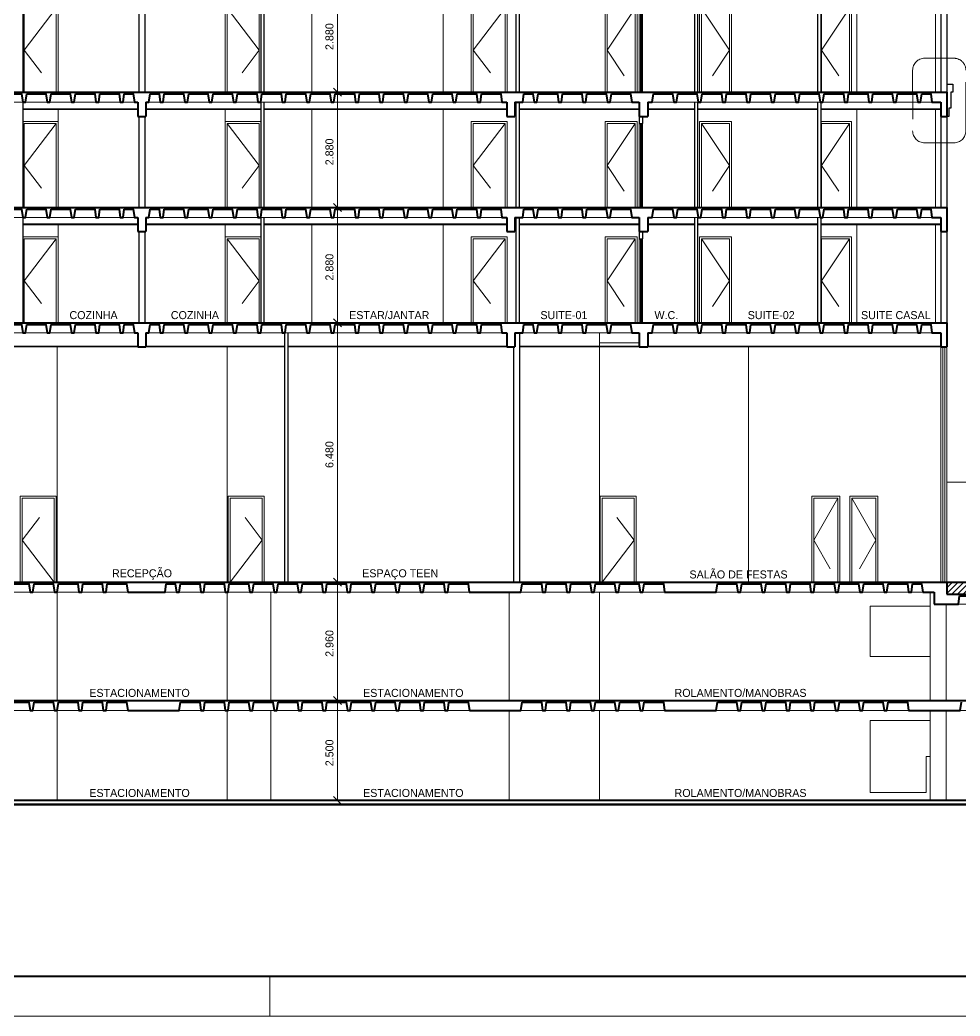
# Model space of a CAD drawing. Header units: metres. Extents: x -30 to 92, y -74 to 10.
# Drawn here: x 27.45 to 50.96, y -74.18 to -49.29 of the extents above; entities that cross this region are included whole.
import ezdxf
from ezdxf.enums import TextEntityAlignment as Align

# ---------------------------------------------------------------- set-up
doc = ezdxf.new("R2010")
doc.units = ezdxf.units.M
doc.header["$MEASUREMENT"] = 0
doc.linetypes.add('DGN Style 3', pattern=[2.84618, 2.032986, -0.813194])
doc.linetypes.add('DGN Style 4', pattern=[3.254811, 1.626389, -0.813194, 0.002033, -0.813194])
for name, color, linetype, lineweight in [('21 - Hachuras', 7, 'Continuous', 0), ('34 - Mobiliário', 7, 'Continuous', 0), ('5 - Laje em Corte', 7, 'Continuous', 0), ('7 - Alvenaria', 7, 'Continuous', 0), ('CORNIJAS_VAR NA PLANTA PTIPO 1', 7, 'Continuous', 0), ('Level 1-1', 7, 'Continuous', 0), ('Level 12', 7, 'Continuous', 0), ('Level 14', 7, 'Continuous', 0), ('Level 24-1', 7, 'Continuous', 0), ('Level 32', 7, 'Continuous', 0), ('Level 41', 7, 'Continuous', 0), ('Level 63', 7, 'Continuous', 0)]:
    doc.layers.add(name, color=color, linetype=linetype, lineweight=lineweight)
doc.styles.add('Style-CIVIL', font='CIVIL.shx')
doc.styles.add('Style-INTL_ENGINEERING', font='INTL_ENGINEERING.shx')
doc.dimstyles.get("Standard").update_dxf_attribs({"dimtxt": 0.18, "dimasz": 0.18, "dimexe": 0.18, "dimexo": 0.0625, "dimgap": 0.09, "dimtad": 0, "dimtih": 1, "dimtoh": 1, "dimdec": 4, "dimzin": 1, "dimdsep": 46, "dimtxsty": 'Standard', "dimcen": 0, "dimadec": 0, "dimazin": 0, "dimtfac": 1, "dimtdec": 4, "dimtofl": 0, "dimtmove": 0, "dimatfit": 3, "dimfxl": 0, "dimtolj": 1, "dimtzin": 1, "dimarcsym": 0})

# ---------------------------------------------------------------- blocks, each defined once
blk = doc.blocks.new('*U4')
at = {"layer": '34 - Mobiliário', "color": 7, "linetype": 'Continuous', "lineweight": 40}
blk.add_line((0, 0.3), (0, -1.8), dxfattribs=at)
at = {"layer": 'CORNIJAS_VAR NA PLANTA PTIPO 1', "color": 7, "linetype": 'Continuous', "lineweight": 30}
for p, q in [((-0.04, 0.3), (0.04, 0.3)), ((-0.04, -1.8), (0.04, -1.8))]:
    blk.add_line(p, q, dxfattribs=at)
at = {"layer": 'CORNIJAS_VAR NA PLANTA PTIPO 1', "color": 7, "linetype": 'Continuous', "lineweight": 0}
for p, q in [((-0.04, 0.3), (-0.04, -1.8)), ((0.04, 0.3), (0.04, -1.8))]:
    blk.add_line(p, q, dxfattribs=at)
blk = doc.blocks.new('*U6')
at = {"layer": '5 - Laje em Corte', "color": 1, "linetype": 'Continuous', "lineweight": 40}
for p, q in [((-20.125, 0.25), (20.125, 0.25)), ((20.125, 0.25), (20.125, -0.35)), ((-0.1, 0), (-0.1, -0.35)), ((0.1, 0), (0.1, -0.35)), ((9.125, 0), (9.125, -0.35)), ((9.325, 0), (9.325, -0.35)), ((12.435, 0), (12.435, -0.35)), ((12.65, 0), (12.65, -0.35)), ((19.975, 0), (19.975, -0.35)), ((-0.1, -0.35), (0.1, -0.35)), ((9.125, -0.35), (9.325, -0.35)), ((12.435, -0.35), (12.65, -0.35)), ((19.975, -0.35), (20.125, -0.35))]:
    blk.add_line(p, q, dxfattribs=at)
at = {"layer": '5 - Laje em Corte', "color": 1, "linetype": 'Continuous', "lineweight": 0}
for p, q in [((-0.18, 0), (-9.005, 0)), ((9.005, 0), (0.18, 0)), ((12.25, 0), (9.525, 0)), ((19.755, 0), (12.76, 0))]:
    blk.add_line(p, q, dxfattribs=at)
at = {"layer": '5 - Laje em Corte', "color": 1, "linetype": 'Continuous', "lineweight": 40, "flags": 128}
for points in [[(-3.485, 0.21), (-3.005, 0.21), (-2.975, 0), (-2.905, 0), (-2.875, 0.21)], [(-2.875, 0.21), (-2.395, 0.21), (-2.365, 0), (-2.295, 0), (-2.265, 0.21)], [(-2.265, 0.21), (-1.785, 0.21), (-1.755, 0), (-1.685, 0), (-1.655, 0.21)], [(-1.655, 0.21), (-1.175, 0.21), (-1.145, 0), (-1.075, 0), (-1.045, 0.21)], [(-1.045, 0.21), (-0.565, 0.21), (-0.535, 0), (-0.465, 0), (-0.435, 0.21)], [(-0.435, 0.21), (-0.21, 0.21), (-0.18, 0), (-0.1, 0)], [(0.1, 0), (0.18, 0), (0.21, 0.21)], [(0.21, 0.21), (0.435, 0.21), (0.465, 0), (0.535, 0), (0.565, 0.21)], [(0.565, 0.21), (1.045, 0.21), (1.075, 0), (1.145, 0), (1.175, 0.21)], [(1.175, 0.21), (1.655, 0.21), (1.685, 0), (1.755, 0), (1.785, 0.21)], [(1.785, 0.21), (2.265, 0.21), (2.295, 0), (2.365, 0), (2.395, 0.21)], [(2.395, 0.21), (2.875, 0.21), (2.905, 0), (2.975, 0), (3.005, 0.21)], [(3.005, 0.21), (3.485, 0.21), (3.515, 0), (3.585, 0), (3.615, 0.21)], [(3.615, 0.21), (4.095, 0.21), (4.125, 0), (4.195, 0), (4.225, 0.21)], [(4.225, 0.21), (4.705, 0.21), (4.735, 0), (4.805, 0), (4.835, 0.21)], [(4.835, 0.21), (5.315, 0.21), (5.345, 0), (5.415, 0), (5.445, 0.21)], [(5.445, 0.21), (5.925, 0.21), (5.955, 0), (6.025, 0), (6.055, 0.21)], [(6.055, 0.21), (6.535, 0.21), (6.565, 0), (6.635, 0), (6.665, 0.21)], [(6.665, 0.21), (7.145, 0.21), (7.175, 0), (7.245, 0), (7.275, 0.21)], [(7.275, 0.21), (7.755, 0.21), (7.785, 0), (7.855, 0), (7.885, 0.21)], [(7.885, 0.21), (8.365, 0.21), (8.395, 0), (8.465, 0), (8.495, 0.21)], [(8.495, 0.21), (8.975, 0.21), (9.005, 0), (9.125, 0)], [(9.325, 0), (9.525, 0), (9.555, 0.21)], [(9.555, 0.21), (9.78, 0.21), (9.81, 0), (9.88, 0), (9.91, 0.21)], [(9.91, 0.21), (10.39, 0.21), (10.42, 0), (10.49, 0), (10.52, 0.21)], [(10.52, 0.21), (11, 0.21), (11.03, 0), (11.1, 0), (11.13, 0.21)], [(11.13, 0.21), (11.61, 0.21), (11.64, 0), (11.71, 0), (11.74, 0.21)], [(11.74, 0.21), (12.22, 0.21), (12.25, 0), (12.435, 0)], [(12.65, 0), (12.76, 0), (12.79, 0.21)], [(12.79, 0.21), (13.27, 0.21), (13.3, 0), (13.37, 0), (13.4, 0.21)], [(13.4, 0.21), (13.88, 0.21), (13.91, 0), (13.98, 0), (14.01, 0.21)], [(14.01, 0.21), (14.49, 0.21), (14.52, 0), (14.59, 0), (14.62, 0.21)], [(14.62, 0.21), (15.1, 0.21), (15.13, 0), (15.2, 0), (15.23, 0.21)], [(15.23, 0.21), (15.71, 0.21), (15.74, 0), (15.81, 0), (15.84, 0.21)], [(15.84, 0.21), (16.32, 0.21), (16.35, 0), (16.42, 0), (16.45, 0.21)], [(16.45, 0.21), (16.93, 0.21), (16.96, 0), (17.03, 0), (17.06, 0.21)], [(17.06, 0.21), (17.54, 0.21), (17.57, 0), (17.64, 0), (17.67, 0.21)], [(17.67, 0.21), (18.15, 0.21), (18.18, 0), (18.25, 0), (18.28, 0.21)], [(18.28, 0.21), (18.76, 0.21), (18.79, 0), (18.86, 0), (18.89, 0.21)], [(18.89, 0.21), (19.37, 0.21), (19.4, 0), (19.47, 0), (19.5, 0.21)], [(19.5, 0.21), (19.725, 0.21), (19.755, 0), (19.975, 0)]]:
    blk.add_lwpolyline(points, dxfattribs=at)
blk = doc.blocks.new('*U3')
at = {"layer": '7 - Alvenaria', "color": 7, "linetype": 'Continuous', "lineweight": 30}
for p, q in [((-2.975, 1.615), (-2.975, -1.015)), ((2.975, 1.615), (2.975, -1.015)), ((3.055, 1.615), (3.055, -1.015)), ((9.355, 1.615), (9.355, -1.015)), ((9.435, 1.615), (9.435, -1.015)), ((13.815, 1.615), (13.815, -1.015)), ((13.895, 1.615), (13.895, -1.015)), ((16.895, 1.615), (16.895, -1.015)), ((16.975, 1.615), (16.975, -1.015)), ((-0.075, 1.265), (-0.075, -1.015)), ((0.075, 1.265), (0.075, -1.015)), ((12.435, 1.265), (12.435, 1.085)), ((12.515, 1.265), (12.515, 1.085)), ((19.975, 1.265), (19.975, -1.015)), ((20.125, 1.265), (20.125, -1.015))]:
    blk.add_line(p, q, dxfattribs=at)
at = {"layer": '7 - Alvenaria', "color": 7, "linetype": 'Continuous', "lineweight": 13}
for p, q in [((-2.09, 1.435), (-2.09, -1.015)), ((2.09, 1.435), (2.09, -1.015)), ((4.255, 1.435), (4.255, -1.015)), ((7.535, 1.435), (7.535, -1.015)), ((17.875, 1.435), (17.875, -1.015)), ((19.845, 1.435), (19.845, -1.015))]:
    blk.add_line(p, q, dxfattribs=at)
at = {"layer": 'Level 14', "color": 7, "linetype": 'Continuous', "lineweight": 0, "flags": 128}
for points in [[(-2.09, -1.015), (-2.975, -1.015), (-2.975, 1.135), (-2.09, 1.135)], [(-2.14, -1.015), (-2.94, -1.015), (-2.94, 1.085), (-2.14, 1.085)], [(2.09, -1.015), (2.975, -1.015), (2.975, 1.135), (2.09, 1.135)], [(2.14, -1.015), (2.94, -1.015), (2.94, 1.085), (2.14, 1.085)], [(8.235, -1.015), (9.135, -1.015), (9.135, 1.135), (8.235, 1.135)], [(8.285, -1.015), (9.085, -1.015), (9.085, 1.085), (8.285, 1.085)], [(11.585, -1.015), (12.385, -1.015), (12.385, 1.135), (11.585, 1.135)], [(11.635, -1.015), (12.335, -1.015), (12.335, 1.085), (11.635, 1.085)], [(13.945, -1.015), (14.745, -1.015), (14.745, 1.135), (13.945, 1.135)], [(13.995, -1.015), (14.695, -1.015), (14.695, 1.085), (13.995, 1.085)], [(16.975, -1.015), (17.745, -1.015), (17.745, 1.135), (16.975, 1.135)], [(16.995, -1.015), (17.695, -1.015), (17.695, 1.085), (16.995, 1.085)]]:
    blk.add_lwpolyline(points, close=True, dxfattribs=at)
at = {"layer": 'Level 14', "color": 7, "linetype": 'DGN Style 3', "lineweight": 0, "flags": 128}
for points in [[(-2.14, 1.085), (-2.94, 0.035), (-2.14, -1.015)], [(2.14, 1.085), (2.94, 0.035), (2.14, -1.015)], [(9.085, 1.085), (8.285, 0.035), (9.085, -1.015)], [(12.335, 1.085), (11.635, 0.035), (12.335, -1.015)], [(13.995, 1.085), (14.695, 0.035), (13.995, -1.015)], [(17.695, 1.085), (16.995, 0.035), (17.695, -1.015)]]:
    blk.add_lwpolyline(points, dxfattribs=at)
at = {"layer": '5 - Laje em Corte', "color": 1, "linetype": 'Continuous', "lineweight": 40}
blk.add_blockref('*U6', (0, -1.265), dxfattribs=at)
at = {"layer": 'CORNIJAS_VAR NA PLANTA PTIPO 1', "color": 7, "linetype": 'Continuous', "lineweight": 30}
blk.add_blockref('*U4', (12.475, 0.785), dxfattribs=at)
blk = doc.blocks.new('*U8')
at = {"layer": '34 - Mobiliário', "color": 7, "linetype": 'Continuous', "lineweight": 40}
blk.add_line((0, 0.3), (0, -1.8), dxfattribs=at)
at = {"layer": 'CORNIJAS_VAR NA PLANTA PTIPO 1', "color": 7, "linetype": 'Continuous', "lineweight": 30}
for p, q in [((-0.04, 0.3), (0.04, 0.3)), ((-0.04, -1.8), (0.04, -1.8))]:
    blk.add_line(p, q, dxfattribs=at)
at = {"layer": 'CORNIJAS_VAR NA PLANTA PTIPO 1', "color": 7, "linetype": 'Continuous', "lineweight": 0}
for p, q in [((-0.04, 0.3), (-0.04, -1.8)), ((0.04, 0.3), (0.04, -1.8))]:
    blk.add_line(p, q, dxfattribs=at)
blk = doc.blocks.new('*U10')
at = {"layer": '5 - Laje em Corte', "color": 1, "linetype": 'Continuous', "lineweight": 40}
for p, q in [((-20.125, 0.25), (20.125, 0.25)), ((20.125, 0.25), (20.125, -0.35)), ((-0.1, 0), (-0.1, -0.35)), ((0.1, 0), (0.1, -0.35)), ((9.125, 0), (9.125, -0.35)), ((9.325, 0), (9.325, -0.35)), ((12.435, 0), (12.435, -0.35)), ((12.65, 0), (12.65, -0.35)), ((19.975, 0), (19.975, -0.35)), ((-0.1, -0.35), (0.1, -0.35)), ((9.125, -0.35), (9.325, -0.35)), ((12.435, -0.35), (12.65, -0.35)), ((19.975, -0.35), (20.125, -0.35))]:
    blk.add_line(p, q, dxfattribs=at)
at = {"layer": '5 - Laje em Corte', "color": 1, "linetype": 'Continuous', "lineweight": 0}
for p, q in [((-0.18, 0), (-9.005, 0)), ((9.005, 0), (0.18, 0)), ((12.25, 0), (9.525, 0)), ((19.755, 0), (12.76, 0))]:
    blk.add_line(p, q, dxfattribs=at)
at = {"layer": '5 - Laje em Corte', "color": 1, "linetype": 'Continuous', "lineweight": 40, "flags": 128}
for points in [[(-3.485, 0.21), (-3.005, 0.21), (-2.975, 0), (-2.905, 0), (-2.875, 0.21)], [(-2.875, 0.21), (-2.395, 0.21), (-2.365, 0), (-2.295, 0), (-2.265, 0.21)], [(-2.265, 0.21), (-1.785, 0.21), (-1.755, 0), (-1.685, 0), (-1.655, 0.21)], [(-1.655, 0.21), (-1.175, 0.21), (-1.145, 0), (-1.075, 0), (-1.045, 0.21)], [(-1.045, 0.21), (-0.565, 0.21), (-0.535, 0), (-0.465, 0), (-0.435, 0.21)], [(-0.435, 0.21), (-0.21, 0.21), (-0.18, 0), (-0.1, 0)], [(0.1, 0), (0.18, 0), (0.21, 0.21)], [(0.21, 0.21), (0.435, 0.21), (0.465, 0), (0.535, 0), (0.565, 0.21)], [(0.565, 0.21), (1.045, 0.21), (1.075, 0), (1.145, 0), (1.175, 0.21)], [(1.175, 0.21), (1.655, 0.21), (1.685, 0), (1.755, 0), (1.785, 0.21)], [(1.785, 0.21), (2.265, 0.21), (2.295, 0), (2.365, 0), (2.395, 0.21)], [(2.395, 0.21), (2.875, 0.21), (2.905, 0), (2.975, 0), (3.005, 0.21)], [(3.005, 0.21), (3.485, 0.21), (3.515, 0), (3.585, 0), (3.615, 0.21)], [(3.615, 0.21), (4.095, 0.21), (4.125, 0), (4.195, 0), (4.225, 0.21)], [(4.225, 0.21), (4.705, 0.21), (4.735, 0), (4.805, 0), (4.835, 0.21)], [(4.835, 0.21), (5.315, 0.21), (5.345, 0), (5.415, 0), (5.445, 0.21)], [(5.445, 0.21), (5.925, 0.21), (5.955, 0), (6.025, 0), (6.055, 0.21)], [(6.055, 0.21), (6.535, 0.21), (6.565, 0), (6.635, 0), (6.665, 0.21)], [(6.665, 0.21), (7.145, 0.21), (7.175, 0), (7.245, 0), (7.275, 0.21)], [(7.275, 0.21), (7.755, 0.21), (7.785, 0), (7.855, 0), (7.885, 0.21)], [(7.885, 0.21), (8.365, 0.21), (8.395, 0), (8.465, 0), (8.495, 0.21)], [(8.495, 0.21), (8.975, 0.21), (9.005, 0), (9.125, 0)], [(9.325, 0), (9.525, 0), (9.555, 0.21)], [(9.555, 0.21), (9.78, 0.21), (9.81, 0), (9.88, 0), (9.91, 0.21)], [(9.91, 0.21), (10.39, 0.21), (10.42, 0), (10.49, 0), (10.52, 0.21)], [(10.52, 0.21), (11, 0.21), (11.03, 0), (11.1, 0), (11.13, 0.21)], [(11.13, 0.21), (11.61, 0.21), (11.64, 0), (11.71, 0), (11.74, 0.21)], [(11.74, 0.21), (12.22, 0.21), (12.25, 0), (12.435, 0)], [(12.65, 0), (12.76, 0), (12.79, 0.21)], [(12.79, 0.21), (13.27, 0.21), (13.3, 0), (13.37, 0), (13.4, 0.21)], [(13.4, 0.21), (13.88, 0.21), (13.91, 0), (13.98, 0), (14.01, 0.21)], [(14.01, 0.21), (14.49, 0.21), (14.52, 0), (14.59, 0), (14.62, 0.21)], [(14.62, 0.21), (15.1, 0.21), (15.13, 0), (15.2, 0), (15.23, 0.21)], [(15.23, 0.21), (15.71, 0.21), (15.74, 0), (15.81, 0), (15.84, 0.21)], [(15.84, 0.21), (16.32, 0.21), (16.35, 0), (16.42, 0), (16.45, 0.21)], [(16.45, 0.21), (16.93, 0.21), (16.96, 0), (17.03, 0), (17.06, 0.21)], [(17.06, 0.21), (17.54, 0.21), (17.57, 0), (17.64, 0), (17.67, 0.21)], [(17.67, 0.21), (18.15, 0.21), (18.18, 0), (18.25, 0), (18.28, 0.21)], [(18.28, 0.21), (18.76, 0.21), (18.79, 0), (18.86, 0), (18.89, 0.21)], [(18.89, 0.21), (19.37, 0.21), (19.4, 0), (19.47, 0), (19.5, 0.21)], [(19.5, 0.21), (19.725, 0.21), (19.755, 0), (19.975, 0)]]:
    blk.add_lwpolyline(points, dxfattribs=at)
blk = doc.blocks.new('*U7')
at = {"layer": '7 - Alvenaria', "color": 7, "linetype": 'Continuous', "lineweight": 30}
for p, q in [((-2.975, 1.615), (-2.975, -1.015)), ((2.975, 1.615), (2.975, -1.015)), ((3.055, 1.615), (3.055, -1.015)), ((9.355, 1.615), (9.355, -1.015)), ((9.435, 1.615), (9.435, -1.015)), ((13.815, 1.615), (13.815, -1.015)), ((13.895, 1.615), (13.895, -1.015)), ((16.895, 1.615), (16.895, -1.015)), ((16.975, 1.615), (16.975, -1.015)), ((-0.075, 1.265), (-0.075, -1.015)), ((0.075, 1.265), (0.075, -1.015)), ((12.435, 1.265), (12.435, 1.085)), ((12.515, 1.265), (12.515, 1.085)), ((19.975, 1.265), (19.975, -1.015)), ((20.125, 1.265), (20.125, -1.015))]:
    blk.add_line(p, q, dxfattribs=at)
at = {"layer": '7 - Alvenaria', "color": 7, "linetype": 'Continuous', "lineweight": 13}
for p, q in [((-2.09, 1.435), (-2.09, -1.015)), ((2.09, 1.435), (2.09, -1.015)), ((4.255, 1.435), (4.255, -1.015)), ((7.535, 1.435), (7.535, -1.015)), ((17.875, 1.435), (17.875, -1.015)), ((19.845, 1.435), (19.845, -1.015))]:
    blk.add_line(p, q, dxfattribs=at)
at = {"layer": 'Level 14', "color": 7, "linetype": 'Continuous', "lineweight": 0, "flags": 128}
for points in [[(-2.09, -1.015), (-2.975, -1.015), (-2.975, 1.135), (-2.09, 1.135)], [(-2.14, -1.015), (-2.94, -1.015), (-2.94, 1.085), (-2.14, 1.085)], [(2.09, -1.015), (2.975, -1.015), (2.975, 1.135), (2.09, 1.135)], [(2.14, -1.015), (2.94, -1.015), (2.94, 1.085), (2.14, 1.085)], [(8.235, -1.015), (9.135, -1.015), (9.135, 1.135), (8.235, 1.135)], [(8.285, -1.015), (9.085, -1.015), (9.085, 1.085), (8.285, 1.085)], [(11.585, -1.015), (12.385, -1.015), (12.385, 1.135), (11.585, 1.135)], [(11.635, -1.015), (12.335, -1.015), (12.335, 1.085), (11.635, 1.085)], [(13.945, -1.015), (14.745, -1.015), (14.745, 1.135), (13.945, 1.135)], [(13.995, -1.015), (14.695, -1.015), (14.695, 1.085), (13.995, 1.085)], [(16.975, -1.015), (17.745, -1.015), (17.745, 1.135), (16.975, 1.135)], [(16.995, -1.015), (17.695, -1.015), (17.695, 1.085), (16.995, 1.085)]]:
    blk.add_lwpolyline(points, close=True, dxfattribs=at)
at = {"layer": 'Level 14', "color": 7, "linetype": 'DGN Style 3', "lineweight": 0, "flags": 128}
for points in [[(-2.14, 1.085), (-2.94, 0.035), (-2.14, -1.015)], [(2.14, 1.085), (2.94, 0.035), (2.14, -1.015)], [(9.085, 1.085), (8.285, 0.035), (9.085, -1.015)], [(12.335, 1.085), (11.635, 0.035), (12.335, -1.015)], [(13.995, 1.085), (14.695, 0.035), (13.995, -1.015)], [(17.695, 1.085), (16.995, 0.035), (17.695, -1.015)]]:
    blk.add_lwpolyline(points, dxfattribs=at)
at = {"layer": '5 - Laje em Corte', "color": 1, "linetype": 'Continuous', "lineweight": 40}
blk.add_blockref('*U10', (0, -1.265), dxfattribs=at)
at = {"layer": 'CORNIJAS_VAR NA PLANTA PTIPO 1', "color": 7, "linetype": 'Continuous', "lineweight": 30}
blk.add_blockref('*U8', (12.475, 0.785), dxfattribs=at)
blk = doc.blocks.new('*U13')
at = {"layer": '5 - Laje em Corte', "color": 1, "linetype": 'Continuous', "lineweight": 40}
for p, q in [((-20.32, 0.275), (19.93, 0.275)), ((19.93, 0.275), (19.93, -0.025)), ((19.615, 0.025), (19.615, -0.275)), ((19.93, -0.025), (26.87, -0.025))]:
    blk.add_line(p, q, dxfattribs=at)
at = {"layer": '5 - Laje em Corte', "color": 1, "linetype": 'Continuous', "lineweight": 0}
for p, q in [((19.33, 0.025), (-19.74, 0.025)), ((25.995, -0.275), (20.22, -0.275))]:
    blk.add_line(p, q, dxfattribs=at)
at = {"layer": '5 - Laje em Corte', "color": 1, "linetype": 'Continuous', "lineweight": 40, "flags": 128}
for points in [[(-3.495, 0.235), (-3.015, 0.235), (-2.985, 0.025), (-2.915, 0.025), (-2.885, 0.235)], [(-2.885, 0.235), (-2.405, 0.235), (-2.375, 0.025), (-2.305, 0.025), (-2.275, 0.235)], [(-2.275, 0.235), (-1.795, 0.235), (-1.765, 0.025), (-1.695, 0.025), (-1.665, 0.235)], [(-1.665, 0.235), (-1.185, 0.235), (-1.155, 0.025), (-1.085, 0.025), (-1.055, 0.235)], [(-1.055, 0.235), (-0.575, 0.235), (-0.545, 0.025)], [(-0.545, 0.025), (0.39, 0.025), (0.42, 0.235)], [(0.42, 0.235), (0.645, 0.235), (0.675, 0.025), (0.745, 0.025), (0.775, 0.235)], [(0.775, 0.235), (1.255, 0.235), (1.285, 0.025), (1.355, 0.025), (1.385, 0.235)], [(1.385, 0.235), (1.865, 0.235), (1.895, 0.025), (1.965, 0.025), (1.995, 0.235)], [(1.995, 0.235), (2.475, 0.235), (2.505, 0.025), (2.575, 0.025), (2.605, 0.235)], [(2.605, 0.235), (3.085, 0.235), (3.115, 0.025), (3.185, 0.025), (3.215, 0.235)], [(3.215, 0.235), (3.695, 0.235), (3.725, 0.025), (3.795, 0.025), (3.825, 0.235)], [(3.825, 0.235), (4.305, 0.235), (4.335, 0.025), (4.405, 0.025), (4.435, 0.235)], [(4.435, 0.235), (4.915, 0.235), (4.945, 0.025), (5.015, 0.025), (5.045, 0.235)], [(5.045, 0.235), (5.525, 0.235), (5.555, 0.025), (5.625, 0.025), (5.655, 0.235)], [(5.655, 0.235), (6.135, 0.235), (6.165, 0.025), (6.235, 0.025), (6.265, 0.235)], [(6.265, 0.235), (6.745, 0.235), (6.775, 0.025), (6.845, 0.025), (6.875, 0.235)], [(6.875, 0.235), (7.355, 0.235), (7.385, 0.025), (7.455, 0.025), (7.485, 0.235)], [(7.485, 0.235), (7.965, 0.235), (7.995, 0.025)], [(7.995, 0.025), (9.285, 0.025), (9.315, 0.235)], [(9.315, 0.235), (9.795, 0.235), (9.825, 0.025), (9.895, 0.025), (9.925, 0.235)], [(9.925, 0.235), (10.405, 0.235), (10.435, 0.025), (10.505, 0.025), (10.535, 0.235)], [(10.535, 0.235), (11.015, 0.235), (11.045, 0.025), (11.115, 0.025), (11.145, 0.235)], [(11.145, 0.235), (11.625, 0.235), (11.655, 0.025), (11.725, 0.025), (11.755, 0.235)], [(11.755, 0.235), (12.235, 0.235), (12.265, 0.025), (12.335, 0.025), (12.365, 0.235)], [(12.365, 0.235), (12.845, 0.235), (12.875, 0.025)], [(12.875, 0.025), (14.165, 0.025), (14.195, 0.235)], [(14.195, 0.235), (14.675, 0.235), (14.705, 0.025), (14.775, 0.025), (14.805, 0.235)], [(14.805, 0.235), (15.285, 0.235), (15.315, 0.025), (15.385, 0.025), (15.415, 0.235)], [(15.415, 0.235), (15.895, 0.235), (15.925, 0.025), (15.995, 0.025), (16.025, 0.235)], [(16.025, 0.235), (16.505, 0.235), (16.535, 0.025), (16.605, 0.025), (16.635, 0.235)], [(16.635, 0.235), (17.115, 0.235), (17.145, 0.025), (17.215, 0.025), (17.245, 0.235)], [(17.245, 0.235), (17.725, 0.235), (17.755, 0.025), (17.825, 0.025), (17.855, 0.235)], [(17.855, 0.235), (18.335, 0.235), (18.365, 0.025), (18.435, 0.025), (18.465, 0.235)], [(18.465, 0.235), (18.945, 0.235), (18.975, 0.025), (19.045, 0.025), (19.075, 0.235)], [(19.075, 0.235), (19.3, 0.235), (19.33, 0.025)], [(19.33, 0.025), (19.615, 0.025)], [(19.615, -0.275), (20.22, -0.275), (20.25, -0.065)], [(20.25, -0.065), (20.73, -0.065), (20.76, -0.275), (20.83, -0.275), (20.86, -0.065)]]:
    blk.add_lwpolyline(points, dxfattribs=at)
blk = doc.blocks.new('*U29')
at = {"layer": 'Level 24-1', "color": 7, "linetype": 'DGN Style 4', "lineweight": 13, "flags": 128}
for points in [[(-1.045, 2.573), (-1.766, 1.92)], [(0.877, 1.044), (-0.48, 2.544)], [(-1.795, 1.355), (-0.44, -0.143)], [(0.125, -0.171), (0.846, 0.481)]]:
    blk.add_lwpolyline(points, dxfattribs=at)
at = {"layer": 'Level 24-1', "color": 7, "linetype": 'DGN Style 4', "lineweight": 13}
for centre, start, end in [((-0.776, 2.276), 42.1218, 132.1218), ((-1.498, 1.623), 132.1218, 222.1218), ((0.578, 0.778), 312.1218, 42.1218), ((-0.144, 0.125), 222.1218, 312.1218)]:
    blk.add_arc(centre, 0.4, start, end, dxfattribs=at)
blk = doc.blocks.new('*U84')
at = {"layer": 'Level 12', "color": 2, "linetype": 'Continuous', "lineweight": 13, "char_height": 0.2, "attachment_point": 5, "line_spacing_factor": 1.200006, "style": 'Style-INTL_ENGINEERING'}
for s, insert in [('COZINHA\\P', (-1.213, -0.033)), ('COZINHA\\P', (1.321, -0.033)), ('ESTAR/JANTAR\\P', (6.179, -0.033)), ('SUITE-01\\P', (10.545, -0.033)), ('W.C.\\P', (13.106, -0.033)), ('SUITE-02\\P', (15.727, -0.033)), ('SUITE CASAL\\P', (18.842, -0.033))]:
    blk.add_mtext(s, dxfattribs=dict(at, insert=insert))
blk = doc.blocks.new('*D103')
at = {"layer": 'Defpoints'}
for p in [(36.003, -48.218), (35.392, -49.658), (35.392, -51.098), (36.003, -51.098)]:
    blk.add_point(p, dxfattribs=at)
at = {"layer": 'Level 1-1', "color": 2, "linetype": 'Continuous', "lineweight": 0}
for p, q in [((35.292, -48.118), (35.492, -48.318)), ((35.903, -48.218), (35.292, -48.218)), ((35.392, -48.218), (35.392, -51.098)), ((35.492, -51.198), (35.292, -50.998)), ((35.903, -51.098), (35.292, -51.098))]:
    blk.add_line(p, q, dxfattribs=at)
at = {"layer": 'Level 1-1', "color": 2, "linetype": 'Continuous', "lineweight": 0, "style": 'Style-CIVIL'}
blk.add_text('2.880', height=0.2, rotation=90, dxfattribs=at).set_placement((35.192, -50.041), align=Align.MIDDLE_LEFT)
blk = doc.blocks.new('_Oblique')
at = {"color": 0, "linetype": 'ByBlock', "lineweight": -2}
blk.add_line((0.5, 0.5), (-0.5, -0.5), dxfattribs=at)
blk = doc.blocks.new('*D104')
at = {"layer": 'Defpoints'}
for p in [(36.003, -51.098), (35.392, -52.538), (35.392, -53.978), (35.987, -53.978)]:
    blk.add_point(p, dxfattribs=at)
at = {"layer": 'Level 1-1', "color": 2, "linetype": 'Continuous', "lineweight": 0}
for p, q in [((35.292, -50.998), (35.492, -51.198)), ((35.903, -51.098), (35.292, -51.098)), ((35.392, -51.098), (35.392, -53.978)), ((35.492, -54.078), (35.292, -53.878)), ((35.887, -53.978), (35.292, -53.978))]:
    blk.add_line(p, q, dxfattribs=at)
at = {"layer": 'Level 1-1', "color": 2, "linetype": 'Continuous', "lineweight": 0, "style": 'Style-CIVIL'}
blk.add_text('2.880', height=0.2, rotation=90, dxfattribs=at).set_placement((35.192, -52.921), align=Align.MIDDLE_LEFT)
blk = doc.blocks.new('*D105')
at = {"layer": 'Defpoints'}
for p in [(35.987, -53.978), (35.392, -55.418), (35.392, -56.858), (36.003, -56.858)]:
    blk.add_point(p, dxfattribs=at)
at = {"layer": 'Level 1-1', "color": 2, "linetype": 'Continuous', "lineweight": 0}
for p, q in [((35.292, -53.878), (35.492, -54.078)), ((35.887, -53.978), (35.292, -53.978)), ((35.392, -53.978), (35.392, -56.858)), ((35.492, -56.958), (35.292, -56.758)), ((35.903, -56.858), (35.292, -56.858))]:
    blk.add_line(p, q, dxfattribs=at)
at = {"layer": 'Level 1-1', "color": 2, "linetype": 'Continuous', "lineweight": 0, "style": 'Style-CIVIL'}
blk.add_text('2.880', height=0.2, rotation=90, dxfattribs=at).set_placement((35.192, -55.801), align=Align.MIDDLE_LEFT)
blk = doc.blocks.new('*D106')
at = {"layer": 'Defpoints'}
for p in [(36.003, -56.858), (35.392, -60.098), (35.392, -63.338), (36.618, -63.338)]:
    blk.add_point(p, dxfattribs=at)
at = {"layer": 'Level 1-1', "color": 2, "linetype": 'Continuous', "lineweight": 0}
for p, q in [((35.292, -56.758), (35.492, -56.958)), ((35.903, -56.858), (35.292, -56.858)), ((35.392, -56.858), (35.392, -63.338)), ((35.492, -63.438), (35.292, -63.238)), ((36.518, -63.338), (35.292, -63.338))]:
    blk.add_line(p, q, dxfattribs=at)
at = {"layer": 'Level 1-1', "color": 2, "linetype": 'Continuous', "lineweight": 0, "style": 'Style-CIVIL'}
blk.add_text('6.480', height=0.2, rotation=90, dxfattribs=at).set_placement((35.192, -60.485), align=Align.MIDDLE_LEFT)
blk = doc.blocks.new('*D107')
at = {"layer": 'Defpoints'}
for p in [(36.618, -63.338), (35.392, -64.818), (35.392, -66.298), (37.032, -66.298)]:
    blk.add_point(p, dxfattribs=at)
at = {"layer": 'Level 1-1', "color": 2, "linetype": 'Continuous', "lineweight": 0}
for p, q in [((35.292, -63.238), (35.492, -63.438)), ((36.518, -63.338), (35.292, -63.338)), ((35.392, -63.338), (35.392, -66.298)), ((35.492, -66.398), (35.292, -66.198)), ((36.932, -66.298), (35.292, -66.298))]:
    blk.add_line(p, q, dxfattribs=at)
at = {"layer": 'Level 1-1', "color": 2, "linetype": 'Continuous', "lineweight": 0, "style": 'Style-CIVIL'}
blk.add_text('2.960', height=0.2, rotation=90, dxfattribs=at).set_placement((35.192, -65.205), align=Align.MIDDLE_LEFT)
blk = doc.blocks.new('*D108')
at = {"layer": 'Defpoints'}
for p in [(37.032, -66.298), (35.392, -67.548), (35.392, -68.798), (37.032, -68.798)]:
    blk.add_point(p, dxfattribs=at)
at = {"layer": 'Level 1-1', "color": 2, "linetype": 'Continuous', "lineweight": 0}
for p, q in [((35.292, -66.198), (35.492, -66.398)), ((36.932, -66.298), (35.292, -66.298)), ((35.392, -66.298), (35.392, -68.798)), ((35.492, -68.898), (35.292, -68.698)), ((36.932, -68.798), (35.292, -68.798))]:
    blk.add_line(p, q, dxfattribs=at)
at = {"layer": 'Level 1-1', "color": 2, "linetype": 'Continuous', "lineweight": 0, "style": 'Style-CIVIL'}
blk.add_text('2.500', height=0.2, rotation=90, dxfattribs=at).set_placement((35.192, -67.938), align=Align.MIDDLE_LEFT)
blk = doc.blocks.new('*U21')
at = {"layer": '34 - Mobiliário', "color": 7, "linetype": 'Continuous', "lineweight": 40}
blk.add_line((0, 0.3), (0, -1.8), dxfattribs=at)
at = {"layer": 'CORNIJAS_VAR NA PLANTA PTIPO 1', "color": 7, "linetype": 'Continuous', "lineweight": 30}
for p, q in [((-0.04, 0.3), (0.04, 0.3)), ((-0.04, -1.8), (0.04, -1.8))]:
    blk.add_line(p, q, dxfattribs=at)
at = {"layer": 'CORNIJAS_VAR NA PLANTA PTIPO 1', "color": 7, "linetype": 'Continuous', "lineweight": 0}
for p, q in [((-0.04, 0.3), (-0.04, -1.8)), ((0.04, 0.3), (0.04, -1.8))]:
    blk.add_line(p, q, dxfattribs=at)
blk = doc.blocks.new('*U23')
at = {"layer": '5 - Laje em Corte', "color": 1, "linetype": 'Continuous', "lineweight": 40}
for p, q in [((-20.125, 0.25), (20.125, 0.25)), ((20.125, 0.25), (20.125, -0.35)), ((-0.1, 0), (-0.1, -0.35)), ((0.1, 0), (0.1, -0.35)), ((9.125, 0), (9.125, -0.35)), ((9.325, 0), (9.325, -0.35)), ((12.435, 0), (12.435, -0.35)), ((12.65, 0), (12.65, -0.35)), ((19.975, 0), (19.975, -0.35)), ((-0.1, -0.35), (0.1, -0.35)), ((9.125, -0.35), (9.325, -0.35)), ((12.435, -0.35), (12.65, -0.35)), ((19.975, -0.35), (20.125, -0.35))]:
    blk.add_line(p, q, dxfattribs=at)
at = {"layer": '5 - Laje em Corte', "color": 1, "linetype": 'Continuous', "lineweight": 0}
for p, q in [((-0.18, 0), (-9.005, 0)), ((9.005, 0), (0.18, 0)), ((12.25, 0), (9.525, 0)), ((19.755, 0), (12.76, 0))]:
    blk.add_line(p, q, dxfattribs=at)
at = {"layer": '5 - Laje em Corte', "color": 1, "linetype": 'Continuous', "lineweight": 40, "flags": 128}
for points in [[(-3.485, 0.21), (-3.005, 0.21), (-2.975, 0), (-2.905, 0), (-2.875, 0.21)], [(-2.875, 0.21), (-2.395, 0.21), (-2.365, 0), (-2.295, 0), (-2.265, 0.21)], [(-2.265, 0.21), (-1.785, 0.21), (-1.755, 0), (-1.685, 0), (-1.655, 0.21)], [(-1.655, 0.21), (-1.175, 0.21), (-1.145, 0), (-1.075, 0), (-1.045, 0.21)], [(-1.045, 0.21), (-0.565, 0.21), (-0.535, 0), (-0.465, 0), (-0.435, 0.21)], [(-0.435, 0.21), (-0.21, 0.21), (-0.18, 0), (-0.1, 0)], [(0.1, 0), (0.18, 0), (0.21, 0.21)], [(0.21, 0.21), (0.435, 0.21), (0.465, 0), (0.535, 0), (0.565, 0.21)], [(0.565, 0.21), (1.045, 0.21), (1.075, 0), (1.145, 0), (1.175, 0.21)], [(1.175, 0.21), (1.655, 0.21), (1.685, 0), (1.755, 0), (1.785, 0.21)], [(1.785, 0.21), (2.265, 0.21), (2.295, 0), (2.365, 0), (2.395, 0.21)], [(2.395, 0.21), (2.875, 0.21), (2.905, 0), (2.975, 0), (3.005, 0.21)], [(3.005, 0.21), (3.485, 0.21), (3.515, 0), (3.585, 0), (3.615, 0.21)], [(3.615, 0.21), (4.095, 0.21), (4.125, 0), (4.195, 0), (4.225, 0.21)], [(4.225, 0.21), (4.705, 0.21), (4.735, 0), (4.805, 0), (4.835, 0.21)], [(4.835, 0.21), (5.315, 0.21), (5.345, 0), (5.415, 0), (5.445, 0.21)], [(5.445, 0.21), (5.925, 0.21), (5.955, 0), (6.025, 0), (6.055, 0.21)], [(6.055, 0.21), (6.535, 0.21), (6.565, 0), (6.635, 0), (6.665, 0.21)], [(6.665, 0.21), (7.145, 0.21), (7.175, 0), (7.245, 0), (7.275, 0.21)], [(7.275, 0.21), (7.755, 0.21), (7.785, 0), (7.855, 0), (7.885, 0.21)], [(7.885, 0.21), (8.365, 0.21), (8.395, 0), (8.465, 0), (8.495, 0.21)], [(8.495, 0.21), (8.975, 0.21), (9.005, 0), (9.125, 0)], [(9.325, 0), (9.525, 0), (9.555, 0.21)], [(9.555, 0.21), (9.78, 0.21), (9.81, 0), (9.88, 0), (9.91, 0.21)], [(9.91, 0.21), (10.39, 0.21), (10.42, 0), (10.49, 0), (10.52, 0.21)], [(10.52, 0.21), (11, 0.21), (11.03, 0), (11.1, 0), (11.13, 0.21)], [(11.13, 0.21), (11.61, 0.21), (11.64, 0), (11.71, 0), (11.74, 0.21)], [(11.74, 0.21), (12.22, 0.21), (12.25, 0), (12.435, 0)], [(12.65, 0), (12.76, 0), (12.79, 0.21)], [(12.79, 0.21), (13.27, 0.21), (13.3, 0), (13.37, 0), (13.4, 0.21)], [(13.4, 0.21), (13.88, 0.21), (13.91, 0), (13.98, 0), (14.01, 0.21)], [(14.01, 0.21), (14.49, 0.21), (14.52, 0), (14.59, 0), (14.62, 0.21)], [(14.62, 0.21), (15.1, 0.21), (15.13, 0), (15.2, 0), (15.23, 0.21)], [(15.23, 0.21), (15.71, 0.21), (15.74, 0), (15.81, 0), (15.84, 0.21)], [(15.84, 0.21), (16.32, 0.21), (16.35, 0), (16.42, 0), (16.45, 0.21)], [(16.45, 0.21), (16.93, 0.21), (16.96, 0), (17.03, 0), (17.06, 0.21)], [(17.06, 0.21), (17.54, 0.21), (17.57, 0), (17.64, 0), (17.67, 0.21)], [(17.67, 0.21), (18.15, 0.21), (18.18, 0), (18.25, 0), (18.28, 0.21)], [(18.28, 0.21), (18.76, 0.21), (18.79, 0), (18.86, 0), (18.89, 0.21)], [(18.89, 0.21), (19.37, 0.21), (19.4, 0), (19.47, 0), (19.5, 0.21)], [(19.5, 0.21), (19.725, 0.21), (19.755, 0), (19.975, 0)]]:
    blk.add_lwpolyline(points, dxfattribs=at)
blk = doc.blocks.new('*U20')
at = {"layer": '7 - Alvenaria', "color": 7, "linetype": 'Continuous', "lineweight": 30}
for p, q in [((-2.975, 1.615), (-2.975, -1.015)), ((2.975, 1.615), (2.975, -1.015)), ((3.055, 1.615), (3.055, -1.015)), ((9.355, 1.615), (9.355, -1.015)), ((9.435, 1.615), (9.435, -1.015)), ((13.815, 1.615), (13.815, -1.015)), ((13.895, 1.615), (13.895, -1.015)), ((16.895, 1.615), (16.895, -1.015)), ((16.975, 1.615), (16.975, -1.015)), ((-0.075, 1.265), (-0.075, -1.015)), ((0.075, 1.265), (0.075, -1.015)), ((19.975, 1.265), (19.975, -1.015)), ((20.125, 1.265), (20.125, -1.015))]:
    blk.add_line(p, q, dxfattribs=at)
at = {"layer": '7 - Alvenaria', "color": 7, "linetype": 'Continuous', "lineweight": 13}
for p, q in [((-2.09, 1.435), (-2.09, -1.015)), ((2.09, 1.435), (2.09, -1.015)), ((4.255, 1.435), (4.255, -1.015)), ((7.535, 1.435), (7.535, -1.015)), ((17.875, 1.435), (17.875, -1.015)), ((19.845, 1.435), (19.845, -1.015))]:
    blk.add_line(p, q, dxfattribs=at)
at = {"layer": 'Level 14', "color": 7, "linetype": 'Continuous', "lineweight": 0, "flags": 128}
for points in [[(-2.09, -1.015), (-2.975, -1.015), (-2.975, 1.135), (-2.09, 1.135)], [(-2.14, -1.015), (-2.94, -1.015), (-2.94, 1.085), (-2.14, 1.085)], [(2.09, -1.015), (2.975, -1.015), (2.975, 1.135), (2.09, 1.135)], [(2.14, -1.015), (2.94, -1.015), (2.94, 1.085), (2.14, 1.085)], [(8.235, -1.015), (9.135, -1.015), (9.135, 1.135), (8.235, 1.135)], [(8.285, -1.015), (9.085, -1.015), (9.085, 1.085), (8.285, 1.085)], [(11.585, -1.015), (12.385, -1.015), (12.385, 1.135), (11.585, 1.135)], [(11.635, -1.015), (12.335, -1.015), (12.335, 1.085), (11.635, 1.085)], [(13.945, -1.015), (14.745, -1.015), (14.745, 1.135), (13.945, 1.135)], [(13.995, -1.015), (14.695, -1.015), (14.695, 1.085), (13.995, 1.085)], [(16.975, -1.015), (17.745, -1.015), (17.745, 1.135), (16.975, 1.135)], [(16.995, -1.015), (17.695, -1.015), (17.695, 1.085), (16.995, 1.085)]]:
    blk.add_lwpolyline(points, close=True, dxfattribs=at)
at = {"layer": 'Level 14', "color": 7, "linetype": 'DGN Style 3', "lineweight": 0, "flags": 128}
for points in [[(-2.14, 1.085), (-2.94, 0.035), (-2.14, -1.015)], [(2.14, 1.085), (2.94, 0.035), (2.14, -1.015)], [(9.085, 1.085), (8.285, 0.035), (9.085, -1.015)], [(12.335, 1.085), (11.635, 0.035), (12.335, -1.015)], [(13.995, 1.085), (14.695, 0.035), (13.995, -1.015)], [(17.695, 1.085), (16.995, 0.035), (17.695, -1.015)]]:
    blk.add_lwpolyline(points, dxfattribs=at)
at = {"layer": '5 - Laje em Corte', "color": 1, "linetype": 'Continuous', "lineweight": 40}
blk.add_blockref('*U23', (0, -1.265), dxfattribs=at)
at = {"layer": 'CORNIJAS_VAR NA PLANTA PTIPO 1', "color": 7, "linetype": 'Continuous', "lineweight": 30}
blk.add_blockref('*U21', (12.475, 0.785), dxfattribs=at)

msp = doc.modelspace()

# ---------------------------------------------------------------- hatches: boundary and pattern name
at = {"layer": '21 - Hachuras', "linetype": 'Continuous', "lineweight": 0}
h = msp.add_hatch(dxfattribs=at)
h.set_pattern_fill('_USER', color=8, style=0)
h.set_pattern_definition([(45, (55.7927, -63.5462), (-0.0707107, 0.0707107), [])])
h.paths.add_polyline_path([(50.6245, -63.3379), (50.6245, -63.6379), (57.414, -63.6379), (57.414, -63.3379)])

# ---------------------------------------------------------------- linework, layer by layer
at = {"layer": '21 - Hachuras', "color": 8, "linetype": 'Continuous', "lineweight": 0, "flags": 128}
msp.add_lwpolyline([(50.6245, -63.3379), (50.6245, -63.6379), (57.414, -63.6379), (57.414, -63.3379)], close=True, dxfattribs=at)
at = {"layer": '5 - Laje em Corte', "color": 1, "linetype": 'Continuous', "lineweight": 40}
for p, q in [((50.6245, -63.3379), (57.414, -63.3379)), ((3.2945, -66.2979), (53.1252, -66.2979)), ((59.1224, -68.7979), (2.1348, -68.7979))]:
    msp.add_line(p, q, dxfattribs=at)
at = {"layer": '5 - Laje em Corte', "color": 1, "linetype": 'Continuous', "lineweight": 0}
for p, q in [((50.2095, -63.5879), (50.2095, -66.2979)), ((50.6095, -63.8879), (50.6095, -66.2979)), ((52.7195, -66.5479), (3.9895, -66.5479)), ((50.2095, -66.5479), (50.2095, -68.7979)), ((50.6095, -66.5479), (50.6095, -68.7979))]:
    msp.add_line(p, q, dxfattribs=at)
at = {"layer": '5 - Laje em Corte', "color": 7, "linetype": 'Continuous', "lineweight": 0}
for p, q in [((48.7066, -63.9379), (48.7066, -65.1979)), ((50.2095, -63.9379), (48.7066, -63.9379)), ((48.7066, -66.7979), (48.7066, -68.5979)), ((50.2095, -66.7979), (48.7066, -66.7979)), ((50.1086, -67.6979), (50.1086, -68.5979)), ((50.1086, -67.6979), (50.2095, -67.6979)), ((50.1086, -68.5979), (48.7066, -68.5979))]:
    msp.add_line(p, q, dxfattribs=at)
at = {"layer": '5 - Laje em Corte', "color": 1, "linetype": 'Continuous', "lineweight": 0, "flags": 128}
msp.add_lwpolyline([(42.9346, -57.3579), (41.9394, -57.3579)], dxfattribs=at)
at = {"layer": '5 - Laje em Corte', "color": 1, "linetype": 'Continuous', "lineweight": 140, "flags": 128}
msp.add_lwpolyline([(-27.2009, -64.4379), (2.0348, -64.4379), (2.0348, -68.8979), (59.2224, -68.8979), (59.2224, -65.9505), (78.1993, -65.9505)], dxfattribs=at)
at = {"layer": '5 - Laje em Corte', "color": 1, "linetype": 'Continuous', "lineweight": 40, "flags": 128}
for points in [[(27.1995, -66.3379), (27.6795, -66.3379), (27.7095, -66.5479), (27.7795, -66.5479), (27.8095, -66.3379)], [(27.8095, -66.3379), (28.2895, -66.3379), (28.3195, -66.5479), (28.3895, -66.5479), (28.4195, -66.3379)], [(28.4195, -66.3379), (28.8995, -66.3379), (28.9295, -66.5479), (28.9995, -66.5479), (29.0295, -66.3379)], [(29.0295, -66.3379), (29.5095, -66.3379), (29.5395, -66.5479), (29.6095, -66.5479), (29.6395, -66.3379)], [(29.6395, -66.3379), (30.1195, -66.3379), (30.1495, -66.5479)], [(30.1495, -66.5479), (31.4395, -66.5479), (31.4695, -66.3379)], [(31.4695, -66.3379), (31.9495, -66.3379), (31.9795, -66.5479), (32.0495, -66.5479), (32.0795, -66.3379)], [(32.0795, -66.3379), (32.5595, -66.3379), (32.5895, -66.5479), (32.6595, -66.5479), (32.6895, -66.3379)], [(32.6895, -66.3379), (33.1695, -66.3379), (33.1995, -66.5479), (33.2695, -66.5479), (33.2995, -66.3379)], [(33.2995, -66.3379), (33.7795, -66.3379), (33.8095, -66.5479), (33.8795, -66.5479), (33.9095, -66.3379)], [(33.9095, -66.3379), (34.3895, -66.3379), (34.4195, -66.5479), (34.4895, -66.5479), (34.5195, -66.3379)], [(34.5195, -66.3379), (34.9995, -66.3379), (35.0295, -66.5479), (35.0995, -66.5479), (35.1295, -66.3379)], [(35.1295, -66.3379), (35.6095, -66.3379), (35.6395, -66.5479), (35.7095, -66.5479), (35.7395, -66.3379)], [(35.7395, -66.3379), (36.2195, -66.3379), (36.2495, -66.5479), (36.3195, -66.5479), (36.3495, -66.3379)], [(36.3495, -66.3379), (36.8295, -66.3379), (36.8595, -66.5479), (36.9295, -66.5479), (36.9595, -66.3379)], [(36.9595, -66.3379), (37.4395, -66.3379), (37.4695, -66.5479), (37.5395, -66.5479), (37.5695, -66.3379)], [(37.5695, -66.3379), (38.0495, -66.3379), (38.0795, -66.5479), (38.1495, -66.5479), (38.1795, -66.3379)], [(38.1795, -66.3379), (38.6595, -66.3379), (38.6895, -66.5479)], [(38.6895, -66.5479), (39.9795, -66.5479), (40.0095, -66.3379)], [(40.0095, -66.3379), (40.4895, -66.3379), (40.5195, -66.5479), (40.5895, -66.5479), (40.6195, -66.3379)], [(40.6195, -66.3379), (41.0995, -66.3379), (41.1295, -66.5479), (41.1995, -66.5479), (41.2295, -66.3379)], [(41.2295, -66.3379), (41.7095, -66.3379), (41.7395, -66.5479), (41.8095, -66.5479), (41.8395, -66.3379)], [(41.8395, -66.3379), (42.3195, -66.3379), (42.3495, -66.5479), (42.4195, -66.5479), (42.4495, -66.3379)], [(42.4495, -66.3379), (42.9295, -66.3379), (42.9595, -66.5479), (43.0295, -66.5479), (43.0595, -66.3379)], [(43.0595, -66.3379), (43.5395, -66.3379), (43.5695, -66.5479)], [(43.5695, -66.5479), (44.8595, -66.5479), (44.8895, -66.3379)], [(44.8895, -66.3379), (45.3695, -66.3379), (45.3995, -66.5479), (45.4695, -66.5479), (45.4995, -66.3379)], [(45.4995, -66.3379), (45.9795, -66.3379), (46.0095, -66.5479), (46.0795, -66.5479), (46.1095, -66.3379)], [(46.1095, -66.3379), (46.5895, -66.3379), (46.6195, -66.5479), (46.6895, -66.5479), (46.7195, -66.3379)], [(46.7195, -66.3379), (47.1995, -66.3379), (47.2295, -66.5479), (47.2995, -66.5479), (47.3295, -66.3379)], [(47.3295, -66.3379), (47.8095, -66.3379), (47.8395, -66.5479), (47.9095, -66.5479), (47.9395, -66.3379)], [(47.9395, -66.3379), (48.4195, -66.3379), (48.4495, -66.5479), (48.5195, -66.5479), (48.5495, -66.3379)], [(48.5495, -66.3379), (49.0295, -66.3379), (49.0595, -66.5479), (49.1295, -66.5479), (49.1595, -66.3379)], [(49.1595, -66.3379), (49.6395, -66.3379), (49.6695, -66.5479)], [(49.6695, -66.5479), (50.9595, -66.5479), (50.9895, -66.3379)]]:
    msp.add_lwpolyline(points, dxfattribs=at)
at = {"layer": '5 - Laje em Corte', "color": 1, "linetype": 'Continuous', "lineweight": 0}
for centre in [(50.4553, -68.3281), (50.656, -68.3281)]:
    msp.add_ellipse(centre, major_axis=(2.4692, 0), ratio=0.1902612, start_param=4.712389, end_param=6.2831853, dxfattribs=at)
at = {"layer": '7 - Alvenaria', "color": 7, "linetype": 'Continuous', "lineweight": 30}
for p, q in [((34.071, -57.1079), (34.071, -63.3379)), ((34.151, -57.1079), (34.151, -63.3379)), ((39.9441, -57.1079), (39.9441, -63.3379)), ((39.7941, -57.4579), (39.7941, -63.3379))]:
    msp.add_line(p, q, dxfattribs=at)
at = {"layer": '7 - Alvenaria', "color": 7, "linetype": 'Continuous', "lineweight": 13}
for p, q in [((41.9394, -57.1079), (41.9394, -57.4379)), ((28.3895, -57.4579), (28.3895, -63.3379)), ((32.6395, -57.4579), (32.6395, -63.3379)), ((41.9394, -57.4579), (41.9394, -63.3379)), ((45.6643, -57.4579), (45.6643, -63.3379)), ((50.4743, -57.4579), (50.4743, -63.3379)), ((50.6245, -57.4579), (50.6245, -63.3379)), ((58.9724, -60.8379), (50.6245, -60.8379))]:
    msp.add_line(p, q, dxfattribs=at)
at = {"layer": '7 - Alvenaria', "color": 7, "linetype": 'Continuous', "lineweight": 30, "flags": 128}
msp.add_lwpolyline([(50.6245, -50.8979), (50.7745, -50.8979), (50.7745, -51.0979), (50.7245, -51.0979), (50.7245, -51.4979), (50.6745, -51.4979), (50.6745, -51.6979), (50.6245, -51.6979)], dxfattribs=at)
at = {"layer": 'Level 12', "color": 131, "linetype": 'Continuous', "lineweight": 0, "flags": 128}
msp.add_lwpolyline([(50.5743, -63.3379), (50.5243, -63.3379), (50.5243, -57.4579), (50.5743, -57.4579)], close=True, dxfattribs=at)
at = {"layer": 'Level 14', "color": 7, "linetype": 'Continuous', "lineweight": 0, "flags": 128}
for points in [[(28.3645, -63.3379), (27.4645, -63.3379), (27.4645, -61.1879), (28.3645, -61.1879)], [(32.6645, -63.3379), (33.5645, -63.3379), (33.5645, -61.1879), (32.6645, -61.1879)], [(41.956, -63.3379), (42.856, -63.3379), (42.856, -61.1879), (41.956, -61.1879)], [(47.2543, -63.3379), (47.9543, -63.3379), (47.9543, -61.1879), (47.2543, -61.1879)], [(48.2043, -63.3379), (48.9043, -63.3379), (48.9043, -61.1879), (48.2043, -61.1879)], [(28.3145, -63.3379), (27.5145, -63.3379), (27.5145, -61.2379), (28.3145, -61.2379)], [(32.7145, -63.3379), (33.5145, -63.3379), (33.5145, -61.2379), (32.7145, -61.2379)], [(42.006, -63.3379), (42.806, -63.3379), (42.806, -61.2379), (42.006, -61.2379)], [(47.3043, -63.3379), (47.9043, -63.3379), (47.9043, -61.2379), (47.3043, -61.2379)], [(48.2543, -63.3379), (48.8543, -63.3379), (48.8543, -61.2379), (48.2543, -61.2379)]]:
    msp.add_lwpolyline(points, close=True, dxfattribs=at)
at = {"layer": 'Level 14', "color": 7, "linetype": 'DGN Style 3', "lineweight": 0, "flags": 128}
for points in [[(28.3145, -63.3379), (27.5145, -62.2879), (28.3145, -61.2379)], [(32.7145, -63.3379), (33.5145, -62.2879), (32.7145, -61.2379)], [(42.006, -63.3379), (42.806, -62.2879), (42.006, -61.2379)], [(47.9043, -61.2379), (47.3043, -62.2879), (47.9043, -63.3379)], [(48.2543, -61.2379), (48.8543, -62.2879), (48.2543, -63.3379)]]:
    msp.add_lwpolyline(points, dxfattribs=at)
at = {"layer": 'Level 32', "color": 30, "linetype": 'Continuous', "lineweight": 13}
for p, q in [((27.5245, -51.5079), (30.3995, -51.5079)), ((33.4746, -51.5079), (30.5995, -51.5079)), ((39.6245, -51.5079), (33.5546, -51.5079)), ((42.9346, -51.5079), (39.9346, -51.5079)), ((44.3145, -51.5079), (43.1495, -51.5079)), ((47.3946, -51.5079), (44.3946, -51.5079)), ((50.4746, -51.5079), (47.4746, -51.5079)), ((27.5245, -51.5279), (30.3995, -51.5279)), ((33.4746, -51.5279), (30.5995, -51.5279)), ((39.6245, -51.5279), (33.5546, -51.5279)), ((42.9346, -51.5279), (39.9346, -51.5279)), ((44.3145, -51.5279), (43.1495, -51.5279)), ((47.3946, -51.5279), (44.3946, -51.5279)), ((50.4746, -51.5279), (47.4746, -51.5279)), ((27.5245, -54.3879), (30.3995, -54.3879)), ((27.5245, -54.4079), (30.3995, -54.4079)), ((33.4746, -54.3879), (30.5995, -54.3879)), ((33.4746, -54.4079), (30.5995, -54.4079)), ((39.6245, -54.3879), (33.5546, -54.3879)), ((39.6245, -54.4079), (33.5546, -54.4079)), ((42.9346, -54.3879), (39.9346, -54.3879)), ((42.9346, -54.4079), (39.9346, -54.4079)), ((44.3145, -54.3879), (43.1495, -54.3879)), ((44.3145, -54.4079), (43.1495, -54.4079)), ((47.3946, -54.3879), (44.3946, -54.3879)), ((47.3946, -54.4079), (44.3946, -54.4079)), ((50.4746, -54.3879), (47.4746, -54.3879)), ((50.4746, -54.4079), (47.4746, -54.4079)), ((30.3995, -57.4379), (26.9493, -57.4379)), ((30.3995, -57.4579), (26.9493, -57.4579)), ((34.071, -57.4379), (30.5995, -57.4379)), ((34.071, -57.4579), (30.5995, -57.4579)), ((39.6245, -57.4379), (34.151, -57.4379)), ((39.6245, -57.4579), (34.151, -57.4579)), ((42.9346, -57.4379), (39.9441, -57.4379)), ((42.9346, -57.4579), (39.9441, -57.4579)), ((50.4743, -57.4379), (43.1495, -57.4379)), ((50.4743, -57.4579), (43.1495, -57.4579))]:
    msp.add_line(p, q, dxfattribs=at)
at = {"layer": 'Level 41', "color": 7, "linetype": 'Continuous', "lineweight": 13}
for p, q in [((28.3895, -63.5879), (28.3895, -66.2979)), ((32.6395, -63.5879), (32.6395, -66.2979)), ((33.725, -63.5879), (33.725, -66.2979)), ((39.6846, -63.5879), (39.6846, -66.2979)), ((41.9394, -63.5879), (41.9394, -66.2979)), ((28.3895, -66.5479), (28.3895, -68.7979)), ((32.6395, -66.5479), (32.6395, -68.7979)), ((33.725, -66.5479), (33.725, -68.7979)), ((39.6846, -66.5479), (39.6846, -68.7979)), ((41.9394, -66.5479), (41.9394, -68.7979))]:
    msp.add_line(p, q, dxfattribs=at)
at = {"layer": 'Level 41', "color": 7, "linetype": 'Continuous', "lineweight": 0}
msp.add_line((50.2095, -65.1979), (48.7066, -65.1979), dxfattribs=at)
at = {"layer": 'Level 63', "color": 131, "linetype": 'Continuous', "lineweight": 40}
msp.add_line((-27.2019, -73.1811), (88.1991, -73.1811), dxfattribs=at)
at = {"layer": 'Level 63', "color": 131, "linetype": 'Continuous', "lineweight": 0}
msp.add_line((33.6981, -73.1821), (33.6981, -74.1811), dxfattribs=at)
at = {"layer": 'Level 63', "color": 131, "linetype": 'Continuous', "lineweight": 0, "flags": 128}
msp.add_lwpolyline([(89.1991, 9.9189), (-29.7019, 9.9189), (-29.7019, -74.1811), (89.1991, -74.1811)], close=True, dxfattribs=at)
at = {"layer": 'Level 63', "color": 131, "linetype": 'Continuous', "lineweight": 13, "flags": 128}
msp.add_lwpolyline([(78.1993, -73.1825), (-27.2009, -73.1825), (-27.2009, 8.9199), (78.1993, 8.9199)], close=True, dxfattribs=at)

# ---------------------------------------------------------------- block references
at = {"layer": '5 - Laje em Corte', "color": 1, "linetype": 'Continuous', "lineweight": 40}
msp.add_blockref('*U13', (30.6941, -63.6129), dxfattribs=at)
at = {"layer": '7 - Alvenaria', "color": 7, "linetype": 'Continuous', "lineweight": 30}
for name, p in [('*U20', (30.4994, -50.0829)), ('*U7', (30.4994, -52.9629)), ('*U3', (30.4994, -55.8429))]:
    msp.add_blockref(name, p, dxfattribs=at)
at = {"layer": 'Level 12', "color": 2, "linetype": 'Continuous', "lineweight": 13}
msp.add_blockref('*U84', (30.508, -56.6336), dxfattribs=at)
at = {"layer": 'Level 24-1', "color": 7, "linetype": 'DGN Style 4', "lineweight": 13, "xscale": 0.7500005604330255, "yscale": 0.7500005604330255, "zscale": 0.7500005604330255, "rotation": 317.8806572216595}
msp.add_blockref('*U29', (50.0885, -52.2029), dxfattribs=at)

# ---------------------------------------------------------------- texts
at = {"layer": 'Level 12', "color": 2, "linetype": 'Continuous', "lineweight": 13, "attachment_point": 5, "line_spacing_factor": 1.200006, "style": 'Style-INTL_ENGINEERING'}
for s, insert, char_height in [('RECEPÇÃO\\P', (30.5068, -63.1469), 0.2), ('ESPAÇO TEEN\\P', (36.9614, -63.1469), 0.199998), ('SALÃO DE FESTAS\\P', (45.4188, -63.1469), 0.199998), ('ESTACIONAMENTO\\P', (30.4447, -66.1069), 0.199998), ('ESTACIONAMENTO\\P', (37.2886, -66.1069), 0.199998), ('ROLAMENTO/MANOBRAS\\P', (45.4687, -66.1069), 0.199998), ('ESTACIONAMENTO\\P', (30.4447, -68.6069), 0.199998), ('ESTACIONAMENTO\\P', (37.2886, -68.6069), 0.199998), ('ROLAMENTO/MANOBRAS\\P', (45.4687, -68.6069), 0.199998)]:
    msp.add_mtext(s, dxfattribs=dict(at, insert=insert, char_height=char_height))

# ---------------------------------------------------------------- dimensions: what is measured, and where the dimension line sits
at = {"layer": 'Level 1-1', "color": 2, "linetype": 'Continuous', "lineweight": 0}
for base, p1, p2, picture, middle in [((35.3919, -51.0979), (36.0029, -48.2179), (36.0029, -51.0979), '*D103', (35.3919, -49.6579)), ((35.3919, -53.9779), (36.0029, -51.0979), (35.9866, -53.9779), '*D104', (35.3919, -52.5379)), ((35.3919, -56.8579), (35.9866, -53.9779), (36.0029, -56.8579), '*D105', (35.3919, -55.4179)), ((35.3919, -63.3379), (36.0029, -56.8579), (36.6181, -63.3379), '*D106', (35.3919, -60.0979)), ((35.3919, -66.2979), (36.6181, -63.3379), (37.0324, -66.2979), '*D107', (35.3919, -64.8179)), ((35.3919, -68.7979), (37.0324, -66.2979), (37.0324, -68.7979), '*D108', (35.3919, -67.5479))]:
    dim = msp.add_linear_dim(base=base, p1=p1, p2=p2, angle=270, dimstyle='Standard', override={"dimtxt": 0.2, "dimasz": 0.2, "dimexe": 0.1, "dimexo": 0.1, "dimgap": 0.1, "dimtad": 1, "dimtih": 0, "dimtoh": 0, "dimdec": 3, "dimzin": 3, "dimtxsty": 'Style-CIVIL', "dimblk": 'Oblique', "dimclre": 2, "dimtdec": 3, "dimatfit": 1, "dimtolj": 0, "dimtzin": 3, "dimlwe": 0}, dxfattribs=at)
    dim.commit()
    dim.dimension.update_dxf_attribs({"geometry": picture, "text_midpoint": middle})

doc.saveas('drawing.dxf')
